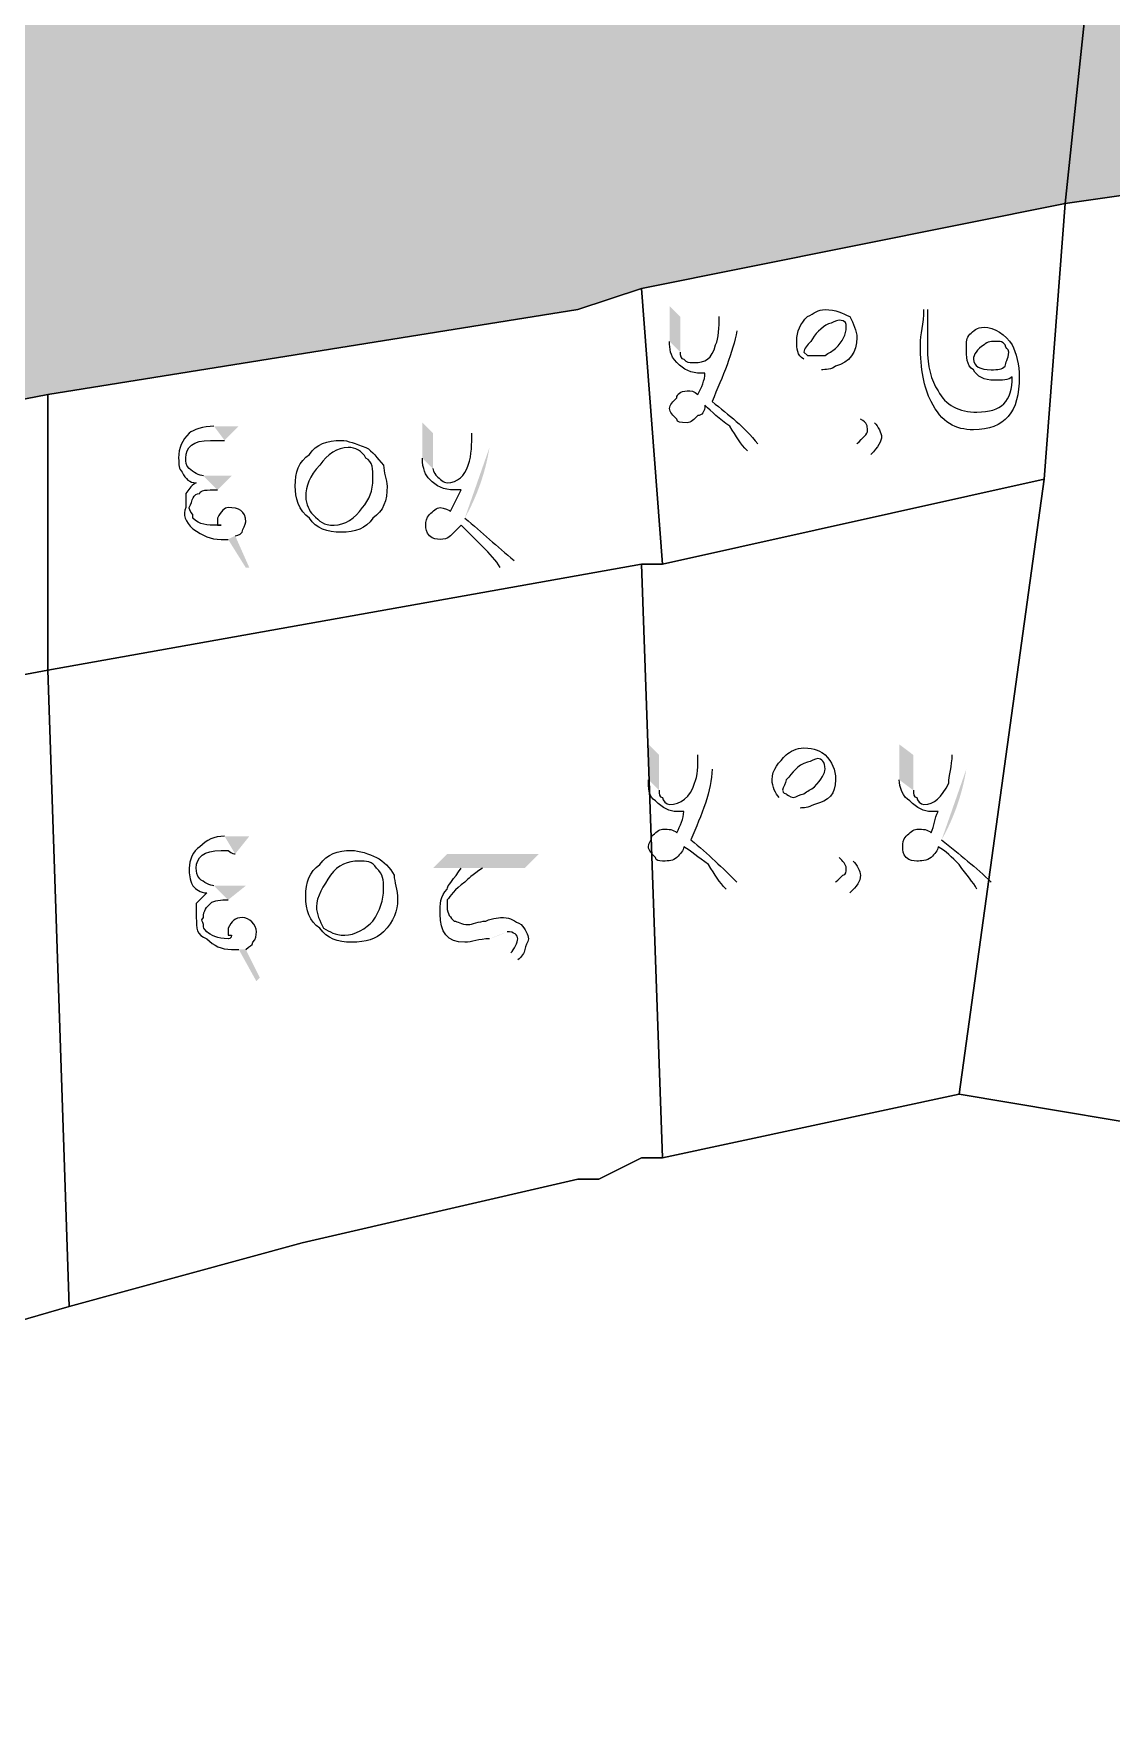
# Model space of a CAD drawing. Header units: metres. Extents: x 345912 to 349030, y 3061206 to 3061792.
# Drawn here: x 345993.01 to 346008.51, y 3061298.98 to 3061323.32 of the extents above; entities that cross this region are included whole.
import ezdxf

# ---------------------------------------------------------------- set-up
doc = ezdxf.new("R2010")
doc.units = ezdxf.units.M
doc.header["$MEASUREMENT"] = 0
doc.layers.add('PDF5_Geometry', color=7, linetype='Continuous')
doc.layers.add('PDF5_Solid Fills', color=7, linetype='Continuous')

msp = doc.modelspace()

# ---------------------------------------------------------------- hatches: boundary and pattern name
at = {"layer": 'PDF5_Solid Fills', "true_color": 0xc3c3c3, "transparency": 33554531}
h = msp.add_hatch(color=9, dxfattribs=at)
h.paths.add_polyline_path([(346031.62094, 3061309.60243), (346025.52494, 3061309.29763), (346024.61054, 3061318.44163), (346023.69614, 3061323.62323), (346029.48734, 3061324.84243), (346029.79214, 3061324.84243), (346030.70654, 3061319.66083), (346031.01134, 3061315.69843)], flags=0)
h.paths.add_polyline_path([(346033.75454, 3061286.43763), (346027.35374, 3061286.13283), (346026.43934, 3061296.19123), (346032.84014, 3061296.19123)], flags=0)
h.paths.add_polyline_path([(346007.84654, 3061320.88003), (346001.75053, 3061319.66083), (346000.83614, 3061319.35603), (345993.21614, 3061318.13683), (345983.76734, 3061316.30803), (345983.46254, 3061316.30803), (345961.21214, 3061312.04083), (345962.12653, 3061318.13683), (345981.02414, 3061321.79443), (345990.47293, 3061323.31843), (345999.31213, 3061325.14723), (346008.45614, 3061326.67123)], flags=0)
h.paths.add_polyline_path([(346037.41214, 3061326.36643), (346034.05934, 3061325.75683), (346034.05934, 3061326.06163), (346033.75454, 3061328.80483), (346037.10734, 3061329.41443)], flags=0)
h.paths.add_polyline_path([(346023.69614, 3061323.62323), (346015.46654, 3061322.09923), (346015.16174, 3061322.09923), (346014.85694, 3061322.09923), (346014.24734, 3061321.79443), (346007.84654, 3061320.88003), (346008.45614, 3061326.67123), (346018.81934, 3061328.80483), (346019.12414, 3061328.80483), (346019.42893, 3061329.10963), (346019.73374, 3061329.10963), (346020.03854, 3061329.10963), (346022.47694, 3061329.71923)], flags=0)
h.paths.add_polyline_path([(346029.48734, 3061324.84243), (346023.69614, 3061323.62323), (346022.47694, 3061329.71923), (346026.74414, 3061330.63363), (346028.57294, 3061330.93843), (346029.18254, 3061325.14723)], flags=0)
h.paths.add_polyline_path([(346033.75454, 3061328.80483), (346034.05934, 3061326.06163), (346034.05934, 3061325.75683), (346029.48734, 3061324.84243), (346029.18254, 3061325.14723), (346028.57294, 3061330.93843), (346030.70654, 3061331.24323), (346033.44974, 3061331.54803), (346033.44974, 3061330.93843)], flags=0)
h.paths.add_polyline_path([(346037.10734, 3061329.41443), (346033.75454, 3061328.80483), (346033.44974, 3061330.93843), (346033.44974, 3061331.54803), (346036.80254, 3061332.15763)], flags=0)
h.paths.add_polyline_path([(346125.80414, 3061271.19763), (346124.88974, 3061272.41683), (346122.14653, 3061274.85523), (346119.70814, 3061275.16003), (346113.61213, 3061277.29363), (346104.46814, 3061280.03683), (346097.76254, 3061281.56083), (346092.58094, 3061281.56083), (346089.53293, 3061281.25603), (346087.39933, 3061280.34163), (346079.16973, 3061276.07443), (346073.07373, 3061271.80723), (346070.94013, 3061271.19763), (345957.24973, 3061271.19763), (345956.94494, 3061272.41683), (345956.94494, 3061274.55043), (345957.85933, 3061287.96163), (345958.16414, 3061289.79043), (345958.16414, 3061296.19123), (345958.46894, 3061304.42083), (345959.38333, 3061311.12643), (345960.29774, 3061314.78403), (345960.29774, 3061320.27043), (345961.21214, 3061323.62323), (345964.26013, 3061333.07203), (345963.65053, 3061336.12003), (345963.34574, 3061337.03443), (345960.29774, 3061345.87363), (345956.94494, 3061356.84643), (345952.67774, 3061370.56243), (345952.67774, 3061373.91523), (345952.67774, 3061381.23043), (345949.93454, 3061391.59363), (345947.80094, 3061402.87124), (345945.05773, 3061411.40564), (345943.53373, 3061414.45363), (345940.48573, 3061418.11124), (345936.82814, 3061421.76883), (345932.86573, 3061427.56003), (345926.16013, 3061436.70403), (345924.63614, 3061440.36163), (345918.54013, 3061442.49523), (345914.57773, 3061443.40963), (345915.49213, 3061444.62883), (345924.33133, 3061441.88564), (345924.94094, 3061442.80003), (345924.33133, 3061448.28643), (345920.97853, 3061460.17363), (345917.32094, 3061466.87923), (345919.14974, 3061468.09844), (345923.11213, 3061460.47844), (345924.33133, 3061455.90643), (345926.46493, 3061446.76243), (345927.07454, 3061438.83763), (345930.12254, 3061435.18003), (345931.64653, 3061432.43683), (345936.82814, 3061424.81683), (345942.31454, 3061418.41603), (345944.75293, 3061415.06323), (345947.80094, 3061408.66243), (345949.93454, 3061401.04243), (345950.54414, 3061396.47043), (345954.20174, 3061382.14483), (345954.81134, 3061373.91523), (345955.11613, 3061371.17203), (345959.68814, 3061354.71283), (345964.86973, 3061340.08243), (345965.78414, 3061336.12003), (345965.17454, 3061329.71923), (345962.43134, 3061321.18483), (345962.12653, 3061318.13683), (345961.21214, 3061312.04083), (345960.90734, 3061307.77363), (345959.99293, 3061299.23923), (345959.68814, 3061287.65683), (345959.68814, 3061286.74243), (345959.38333, 3061285.52323), (345959.07854, 3061279.73203), (345958.77373, 3061275.46483), (345959.07854, 3061273.02643), (345959.38333, 3061271.19763), (346064.84414, 3061271.19763), (346065.75853, 3061271.50243), (346070.33053, 3061272.72163), (346075.20734, 3061274.85523), (346078.56013, 3061277.29363), (346085.87534, 3061281.25603), (346086.48494, 3061281.56083), (346087.39933, 3061281.86563), (346090.44734, 3061282.78003), (346097.45774, 3061282.78003), (346105.99214, 3061280.95123), (346116.05054, 3061278.20803), (346117.87933, 3061277.29363), (346118.79373, 3061276.98883), (346124.88974, 3061274.55043), (346127.32814, 3061272.41683), (346127.63293, 3061272.11203), (346128.24254, 3061271.19763)], flags=0)
h.paths.add_polyline_path([(346032.84014, 3061296.19123), (346026.43934, 3061296.19123), (346025.52494, 3061309.29763), (346031.62094, 3061309.60243), (346031.92574, 3061307.77363), (346032.53534, 3061298.02003)], flags=0)
h = msp.add_hatch(color=9, dxfattribs=at)
h.paths.add_polyline_path([(346031.62094, 3061309.60243), (346025.52494, 3061309.29763), (346024.61054, 3061318.44163), (346023.69614, 3061323.62323), (346029.48734, 3061324.84243), (346029.79214, 3061324.84243), (346030.70654, 3061319.66083), (346031.01134, 3061315.69843)], flags=0)
h.paths.add_polyline_path([(346033.75454, 3061286.43763), (346027.35374, 3061286.13283), (346026.43934, 3061296.19123), (346032.84014, 3061296.19123)], flags=0)
h.paths.add_polyline_path([(346007.84654, 3061320.88003), (346001.75053, 3061319.66083), (346000.83614, 3061319.35603), (345993.21614, 3061318.13683), (345983.76734, 3061316.30803), (345983.46254, 3061316.30803), (345961.21214, 3061312.04083), (345962.12653, 3061318.13683), (345981.02414, 3061321.79443), (345990.47293, 3061323.31843), (345999.31213, 3061325.14723), (346008.45614, 3061326.67123)], flags=0)
h.paths.add_polyline_path([(346037.41214, 3061326.36643), (346034.05934, 3061325.75683), (346034.05934, 3061326.06163), (346033.75454, 3061328.80483), (346037.10734, 3061329.41443)], flags=0)
h.paths.add_polyline_path([(346023.69614, 3061323.62323), (346015.46654, 3061322.09923), (346015.16174, 3061322.09923), (346014.85694, 3061322.09923), (346014.24734, 3061321.79443), (346007.84654, 3061320.88003), (346008.45614, 3061326.67123), (346018.81934, 3061328.80483), (346019.12414, 3061328.80483), (346019.42893, 3061329.10963), (346019.73374, 3061329.10963), (346020.03854, 3061329.10963), (346022.47694, 3061329.71923)], flags=0)
h.paths.add_polyline_path([(346029.48734, 3061324.84243), (346023.69614, 3061323.62323), (346022.47694, 3061329.71923), (346026.74414, 3061330.63363), (346028.57294, 3061330.93843), (346029.18254, 3061325.14723)], flags=0)
h.paths.add_polyline_path([(346033.75454, 3061328.80483), (346034.05934, 3061326.06163), (346034.05934, 3061325.75683), (346029.48734, 3061324.84243), (346029.18254, 3061325.14723), (346028.57294, 3061330.93843), (346030.70654, 3061331.24323), (346033.44974, 3061331.54803), (346033.44974, 3061330.93843)], flags=0)
h.paths.add_polyline_path([(346037.10734, 3061329.41443), (346033.75454, 3061328.80483), (346033.44974, 3061330.93843), (346033.44974, 3061331.54803), (346036.80254, 3061332.15763)], flags=0)
h.paths.add_polyline_path([(346125.80414, 3061271.19763), (346124.88974, 3061272.41683), (346122.14653, 3061274.85523), (346119.70814, 3061275.16003), (346113.61213, 3061277.29363), (346104.46814, 3061280.03683), (346097.76254, 3061281.56083), (346092.58094, 3061281.56083), (346089.53293, 3061281.25603), (346087.39933, 3061280.34163), (346079.16973, 3061276.07443), (346073.07373, 3061271.80723), (346070.94013, 3061271.19763), (345957.24973, 3061271.19763), (345956.94494, 3061272.41683), (345956.94494, 3061274.55043), (345957.85933, 3061287.96163), (345958.16414, 3061289.79043), (345958.16414, 3061296.19123), (345958.46894, 3061304.42083), (345959.38333, 3061311.12643), (345960.29774, 3061314.78403), (345960.29774, 3061320.27043), (345961.21214, 3061323.62323), (345964.26013, 3061333.07203), (345963.65053, 3061336.12003), (345963.34574, 3061337.03443), (345960.29774, 3061345.87363), (345956.94494, 3061356.84643), (345952.67774, 3061370.56243), (345952.67774, 3061373.91523), (345952.67774, 3061381.23043), (345949.93454, 3061391.59363), (345947.80094, 3061402.87124), (345945.05773, 3061411.40564), (345943.53373, 3061414.45363), (345940.48573, 3061418.11124), (345936.82814, 3061421.76883), (345932.86573, 3061427.56003), (345926.16013, 3061436.70403), (345924.63614, 3061440.36163), (345918.54013, 3061442.49523), (345914.57773, 3061443.40963), (345915.49213, 3061444.62883), (345924.33133, 3061441.88564), (345924.94094, 3061442.80003), (345924.33133, 3061448.28643), (345920.97853, 3061460.17363), (345917.32094, 3061466.87923), (345919.14974, 3061468.09844), (345923.11213, 3061460.47844), (345924.33133, 3061455.90643), (345926.46493, 3061446.76243), (345927.07454, 3061438.83763), (345930.12254, 3061435.18003), (345931.64653, 3061432.43683), (345936.82814, 3061424.81683), (345942.31454, 3061418.41603), (345944.75293, 3061415.06323), (345947.80094, 3061408.66243), (345949.93454, 3061401.04243), (345950.54414, 3061396.47043), (345954.20174, 3061382.14483), (345954.81134, 3061373.91523), (345955.11613, 3061371.17203), (345959.68814, 3061354.71283), (345964.86973, 3061340.08243), (345965.78414, 3061336.12003), (345965.17454, 3061329.71923), (345962.43134, 3061321.18483), (345962.12653, 3061318.13683), (345961.21214, 3061312.04083), (345960.90734, 3061307.77363), (345959.99293, 3061299.23923), (345959.68814, 3061287.65683), (345959.68814, 3061286.74243), (345959.38333, 3061285.52323), (345959.07854, 3061279.73203), (345958.77373, 3061275.46483), (345959.07854, 3061273.02643), (345959.38333, 3061271.19763), (346064.84414, 3061271.19763), (346065.75853, 3061271.50243), (346070.33053, 3061272.72163), (346075.20734, 3061274.85523), (346078.56013, 3061277.29363), (346085.87534, 3061281.25603), (346086.48494, 3061281.56083), (346087.39933, 3061281.86563), (346090.44734, 3061282.78003), (346097.45774, 3061282.78003), (346105.99214, 3061280.95123), (346116.05054, 3061278.20803), (346117.87933, 3061277.29363), (346118.79373, 3061276.98883), (346124.88974, 3061274.55043), (346127.32814, 3061272.41683), (346127.63293, 3061272.11203), (346128.24254, 3061271.19763)], flags=0)
h.paths.add_polyline_path([(346032.84014, 3061296.19123), (346026.43934, 3061296.19123), (346025.52494, 3061309.29763), (346031.62094, 3061309.60243), (346031.92574, 3061307.77363), (346032.53534, 3061298.02003)], flags=0)
at = {"layer": 'PDF5_Solid Fills', "transparency": 33554559}
h = msp.add_hatch(color=256, dxfattribs=at)
h.paths.add_polyline_path([(346002.86814, 3061319.25444), (346003.12214, 3061319.05124)], flags=0)
h.paths.add_polyline_path([(346003.42694, 3061317.42564), (346003.27454, 3061317.32404)], flags=0)
h.paths.add_polyline_path([(346002.15694, 3061318.89884), (346002.15694, 3061319.40684), (346002.30934, 3061319.25444), (346002.30934, 3061318.74644)], flags=0)
h.paths.add_polyline_path([(346004.34134, 3061318.49244), (346005.10334, 3061317.73044)], flags=0)
h.paths.add_polyline_path([(346005.05254, 3061317.27324), (346004.84934, 3061317.42564)], flags=0)
h.paths.add_polyline_path([(346004.90014, 3061317.78124), (346004.08734, 3061318.64484)], flags=0)
h.paths.add_polyline_path([(346005.81454, 3061319.35604), (346005.86534, 3061319.35604)], flags=0)
h.paths.add_polyline_path([(346007.08454, 3061318.39084), (346007.08454, 3061318.39084)], flags=0)
h = msp.add_hatch(color=256, dxfattribs=at)
h.paths.add_polyline_path([(345995.75614, 3061317.47645), (345995.95934, 3061317.67965), (345995.60374, 3061317.67965)], flags=0)
h.paths.add_polyline_path([(345995.80694, 3061316.05405), (345996.06094, 3061315.64765), (345996.11174, 3061315.64765), (345995.90854, 3061316.10485)], flags=0)
h.paths.add_polyline_path([(345995.65454, 3061316.76525), (345995.85774, 3061316.96845), (345995.45134, 3061316.96845)], flags=0)
h.paths.add_polyline_path([(345999.31214, 3061317.57805), (345999.56614, 3061317.37485)], flags=0)
h.paths.add_polyline_path([(345999.21054, 3061316.35885, 0.08894398), (345999.56614, 3061317.37485)], flags=0)
h.paths.add_polyline_path([(345999.92174, 3061315.74925), (345999.71854, 3061315.64765)], flags=0)
h.paths.add_polyline_path([(345998.60094, 3061317.22245), (345998.60094, 3061317.73045), (345998.75334, 3061317.57805), (345998.75334, 3061317.07005)], flags=0)
h = msp.add_hatch(color=256, dxfattribs=at)
h.paths.add_polyline_path([(346002.56334, 3061312.95523), (346002.76654, 3061312.75203)], flags=0)
h.paths.add_polyline_path([(346003.12214, 3061311.12643), (346002.96974, 3061311.02483)], flags=0)
h.paths.add_polyline_path([(346001.85214, 3061312.59963), (346001.85214, 3061313.10763), (346002.00454, 3061312.95523), (346002.00454, 3061312.44723)], flags=0)
h.paths.add_polyline_path([(346004.03654, 3061312.19323), (346004.79854, 3061311.43123)], flags=0)
h.paths.add_polyline_path([(346004.74774, 3061310.97403), (346004.54454, 3061311.12643)], flags=0)
h.paths.add_polyline_path([(346004.59534, 3061311.48203), (346003.73174, 3061312.34563)], flags=0)
h.paths.add_polyline_path([(346006.22094, 3061312.95523), (346006.42414, 3061312.75203)], flags=0)
h.paths.add_polyline_path([(346006.06854, 3061311.73603, 0.08894398), (346006.42414, 3061312.75203)], flags=0)
h.paths.add_polyline_path([(346006.77974, 3061311.12643), (346006.57654, 3061311.02483)], flags=0)
h.paths.add_polyline_path([(346005.45894, 3061312.59963), (346005.45894, 3061313.10763), (346005.66214, 3061312.95523), (346005.66214, 3061312.44723)], flags=0)
h = msp.add_hatch(color=256, dxfattribs=at)
h.paths.add_polyline_path([(345995.90854, 3061311.53284), (345996.11174, 3061311.78684), (345995.75614, 3061311.78684)], flags=0)
h.paths.add_polyline_path([(345995.95934, 3061310.16124), (345996.21334, 3061309.70404), (345996.26414, 3061309.75484), (345996.06094, 3061310.16124)], flags=0)
h.paths.add_polyline_path([(345995.80694, 3061310.87244), (345996.06094, 3061311.07564), (345995.60374, 3061311.07564)], flags=0)
h.paths.add_polyline_path([(345999.15974, 3061311.32964), (345998.75334, 3061311.32964), (345998.95654, 3061311.53284), (346000.27734, 3061311.53284), (346000.07414, 3061311.32964), (345999.46454, 3061311.32964)], flags=0)
h.paths.add_polyline_path([(345999.97254, 3061310.00884), (345999.87094, 3061310.11044)], flags=0)
h.paths.add_polyline_path([(345999.56614, 3061310.31364, 0.0320526), (345999.82014, 3061310.41524)], flags=0)

# ---------------------------------------------------------------- linework, layer by layer
at = {"layer": 'PDF5_Geometry', "lineweight": 9}
for points in [[(346023.69614, 3061323.62323), (346015.46654, 3061322.09923), (346015.16174, 3061322.09923), (346014.85694, 3061322.09923), (346014.24734, 3061321.79443), (346007.84654, 3061320.88003), (346008.45614, 3061326.67123), (346018.81934, 3061328.80483), (346019.12414, 3061328.80483), (346019.42893, 3061329.10963), (346019.73374, 3061329.10963), (346020.03854, 3061329.10963), (346022.47694, 3061329.71923)], [(346023.69614, 3061323.62323), (346015.46654, 3061322.09923), (346015.16174, 3061322.09923), (346014.85694, 3061322.09923), (346014.24734, 3061321.79443), (346007.84654, 3061320.88003), (346008.45614, 3061326.67123), (346018.81934, 3061328.80483), (346019.12414, 3061328.80483), (346019.42893, 3061329.10963), (346019.73374, 3061329.10963), (346020.03854, 3061329.10963), (346022.47694, 3061329.71923)], [(346007.84654, 3061320.88003), (346001.75053, 3061319.66083), (346000.83614, 3061319.35603), (345993.21614, 3061318.13683), (345983.76734, 3061316.30803), (345983.46254, 3061316.30803), (345961.21214, 3061312.04083), (345962.12653, 3061318.13683), (345981.02414, 3061321.79443), (345990.47293, 3061323.31843), (345999.31213, 3061325.14723), (346008.45614, 3061326.67123)], [(346007.84654, 3061320.88003), (346001.75053, 3061319.66083), (346000.83614, 3061319.35603), (345993.21614, 3061318.13683), (345983.76734, 3061316.30803), (345983.46254, 3061316.30803), (345961.21214, 3061312.04083), (345962.12653, 3061318.13683), (345981.02414, 3061321.79443), (345990.47293, 3061323.31843), (345999.31213, 3061325.14723), (346008.45614, 3061326.67123)], [(346015.16174, 3061303.50645), (346014.24733, 3061303.50645), (346014.85694, 3061304.72564), (346014.85694, 3061305.03044), (346009.98013, 3061307.46884), (346006.32254, 3061308.07844), (346007.54174, 3061316.91764), (346007.84653, 3061320.88004), (346014.24733, 3061321.79444), (346014.85694, 3061322.09925), (346015.16174, 3061309.60243)], [(346015.16174, 3061303.50645), (346014.24733, 3061303.50645), (346014.85694, 3061304.72564), (346014.85694, 3061305.03044), (346009.98013, 3061307.46884), (346006.32254, 3061308.07844), (346007.54174, 3061316.91764), (346007.84653, 3061320.88004), (346014.24733, 3061321.79444), (346014.85694, 3061322.09925), (346015.16174, 3061309.60243)], [(346007.54174, 3061316.91764), (346002.05534, 3061315.69844), (346001.75054, 3061319.66085), (346007.84653, 3061320.88004)], [(346007.54174, 3061316.91764), (346002.05534, 3061315.69844), (346001.75054, 3061319.66085), (346007.84653, 3061320.88004)], [(346002.05534, 3061315.69844), (346001.75054, 3061315.69844), (345993.21614, 3061314.17444), (345993.21614, 3061317.22243), (345993.21614, 3061318.13683), (346000.83614, 3061319.35604), (346001.75054, 3061319.66085)], [(346002.05534, 3061315.69844), (346001.75054, 3061315.69844), (345993.21614, 3061314.17444), (345993.21614, 3061317.22243), (345993.21614, 3061318.13683), (346000.83614, 3061319.35604), (346001.75054, 3061319.66085)], [(345993.21614, 3061317.22243), (345993.21614, 3061314.17444), (345983.46254, 3061312.34564), (345983.46254, 3061316.30803), (345983.76733, 3061316.30803), (345993.21614, 3061318.13683)], [(345993.21614, 3061317.22243), (345993.21614, 3061314.17444), (345983.46254, 3061312.34564), (345983.46254, 3061316.30803), (345983.76733, 3061316.30803), (345993.21614, 3061318.13683)], [(346006.32254, 3061308.07844), (346002.05534, 3061307.16403), (346001.75054, 3061315.69844), (346002.05534, 3061315.69844), (346007.54174, 3061316.91764)], [(346006.32254, 3061308.07844), (346002.05534, 3061307.16403), (346001.75054, 3061315.69844), (346002.05534, 3061315.69844), (346007.54174, 3061316.91764)], [(346002.05534, 3061307.16403), (346001.75054, 3061307.16403), (346001.14094, 3061306.85925), (346000.83614, 3061306.85925), (345996.87373, 3061305.94485), (345993.52094, 3061305.03044), (345993.21614, 3061314.17444), (346001.75054, 3061315.69844)], [(346002.05534, 3061307.16403), (346001.75054, 3061307.16403), (346001.14094, 3061306.85925), (346000.83614, 3061306.85925), (345996.87373, 3061305.94485), (345993.52094, 3061305.03044), (345993.21614, 3061314.17444), (346001.75054, 3061315.69844)], [(345993.52094, 3061305.03044), (345984.07214, 3061302.28724), (345983.76733, 3061302.28724), (345983.46254, 3061312.34564), (345993.21614, 3061314.17444)], [(345993.52094, 3061305.03044), (345984.07214, 3061302.28724), (345983.76733, 3061302.28724), (345983.46254, 3061312.34564), (345993.21614, 3061314.17444)], [(346014.24733, 3061303.50645), (346013.94254, 3061302.59205), (346014.24733, 3061298.02004), (346013.63774, 3061296.49604), (346003.88414, 3061294.97205), (346003.88414, 3061295.27683), (345959.68814, 3061287.65683), (345959.99294, 3061299.23925), (345970.35614, 3061300.15365), (345976.45214, 3061301.06803), (345981.02414, 3061301.67764), (345983.76733, 3061302.28724), (345984.07214, 3061302.28724), (345993.52094, 3061305.03044), (345996.87373, 3061305.94485), (346000.83614, 3061306.85925), (346001.14094, 3061306.85925), (346001.75054, 3061307.16403), (346002.05534, 3061307.16403), (346006.32254, 3061308.07844), (346009.98013, 3061307.46884), (346014.85694, 3061305.03044), (346014.85694, 3061304.72564)], [(346014.24733, 3061303.50645), (346013.94254, 3061302.59205), (346014.24733, 3061298.02004), (346013.63774, 3061296.49604), (346003.88414, 3061294.97205), (346003.88414, 3061295.27683), (345959.68814, 3061287.65683), (345959.99294, 3061299.23925), (345970.35614, 3061300.15365), (345976.45214, 3061301.06803), (345981.02414, 3061301.67764), (345983.76733, 3061302.28724), (345984.07214, 3061302.28724), (345993.52094, 3061305.03044), (345996.87373, 3061305.94485), (346000.83614, 3061306.85925), (346001.14094, 3061306.85925), (346001.75054, 3061307.16403), (346002.05534, 3061307.16403), (346006.32254, 3061308.07844), (346009.98013, 3061307.46884), (346014.85694, 3061305.03044), (346014.85694, 3061304.72564)]]:
    msp.add_lwpolyline(points, close=True, dxfattribs=at)
at = {"layer": 'PDF5_Geometry', "lineweight": 25}
for points in [[(346002.81734, 3061318.84804), (346002.86814, 3061318.94964), (346002.86814, 3061319.10204), (346002.86814, 3061319.25444)], [(346003.98574, 3061318.89884), (346003.98574, 3061319.05124), (346004.03654, 3061319.15284), (346004.13814, 3061319.25444)], [(346004.13814, 3061319.25444), (346004.23974, 3061319.30524), (346004.29054, 3061319.35604), (346004.39214, 3061319.35604)], [(346004.44294, 3061319.15284), (346004.34134, 3061319.10204), (346004.23974, 3061319.00044), (346004.18894, 3061318.89884)], [(346004.39214, 3061319.35604), (346004.54454, 3061319.35604), (346004.64614, 3061319.30524), (346004.74774, 3061319.25444)], [(346004.59534, 3061319.20364), (346004.54454, 3061319.20364), (346004.49374, 3061319.15284), (346004.44294, 3061319.15284)], [(346004.69694, 3061319.10204), (346004.69694, 3061319.15284), (346004.69694, 3061319.20364), (346004.59534, 3061319.20364)], [(346004.74774, 3061319.25444), (346004.79854, 3061319.15284), (346004.84934, 3061319.05124), (346004.84934, 3061318.94964)], [(346005.76374, 3061318.84804), (346005.76374, 3061319.00044), (346005.81454, 3061319.15284), (346005.81454, 3061319.35604)], [(346005.86534, 3061319.35604), (346005.86534, 3061319.30524), (346005.86534, 3061319.20364), (346005.86534, 3061319.10204)], [(346002.25854, 3061318.59404), (346002.15694, 3061318.69564), (346002.15694, 3061318.79724), (346002.15694, 3061318.89884)], [(346003.12214, 3061319.05124), (346003.07134, 3061318.74644), (346002.91894, 3061318.39084), (346002.76654, 3061318.03524)], [(346004.08734, 3061318.64484), (346003.98574, 3061318.69564), (346003.98574, 3061318.79724), (346003.98574, 3061318.89884)], [(346004.18894, 3061318.89884), (346004.13814, 3061318.84804), (346004.08734, 3061318.79724), (346004.08734, 3061318.74644)], [(346004.54454, 3061318.79724), (346004.64614, 3061318.89884), (346004.69694, 3061319.00044), (346004.69694, 3061319.10204)], [(346004.84934, 3061318.94964), (346004.84934, 3061318.74644), (346004.74774, 3061318.59404), (346004.54454, 3061318.54324)], [(346005.86534, 3061319.10204), (346005.86534, 3061318.94964), (346005.86534, 3061318.89884), (346005.86534, 3061318.79724)], [(346006.42414, 3061318.79724), (346006.42414, 3061318.89884), (346006.42414, 3061318.94964), (346006.47494, 3061319.00044)], [(346006.47494, 3061319.00044), (346006.52574, 3061319.05124), (346006.57654, 3061319.10204), (346006.67814, 3061319.10204)], [(346006.67814, 3061319.10204), (346006.83054, 3061319.10204), (346006.98294, 3061319.00044), (346007.08454, 3061318.84804)], [(346006.88134, 3061318.89884), (346006.77974, 3061318.89884), (346006.72894, 3061318.89884), (346006.67814, 3061318.84804)], [(346006.98294, 3061318.84804), (346006.93214, 3061318.89884), (346006.93214, 3061318.89884), (346006.88134, 3061318.89884)], [(346002.30934, 3061318.74644), (346002.30934, 3061318.69564), (346002.30934, 3061318.64484), (346002.36014, 3061318.64484)], [(346002.51254, 3061318.59404), (346002.66494, 3061318.59404), (346002.76654, 3061318.64484), (346002.81734, 3061318.84804)], [(346004.08734, 3061318.74644), (346004.08734, 3061318.74644), (346004.13814, 3061318.69564), (346004.13814, 3061318.69564)], [(346004.13814, 3061318.69564), (346004.13814, 3061318.69564), (346004.18894, 3061318.69564), (346004.23974, 3061318.69564)], [(346004.23974, 3061318.69564), (346004.29054, 3061318.69564), (346004.34134, 3061318.69564), (346004.39214, 3061318.69564)], [(346004.39214, 3061318.69564), (346004.44294, 3061318.74644), (346004.49374, 3061318.74644), (346004.54454, 3061318.79724)], [(346005.91614, 3061318.03524), (346005.81454, 3061318.23844), (346005.76374, 3061318.49244), (346005.76374, 3061318.84804)], [(346005.86534, 3061318.79724), (346005.86534, 3061318.54324), (346005.91614, 3061318.34004), (346006.01774, 3061318.18764)], [(346006.52574, 3061318.49244), (346006.42414, 3061318.54324), (346006.42414, 3061318.69564), (346006.42414, 3061318.79724)], [(346006.67814, 3061318.84804), (346006.57654, 3061318.79724), (346006.52574, 3061318.69564), (346006.52574, 3061318.64484)], [(346007.03374, 3061318.74644), (346007.03374, 3061318.79724), (346006.98294, 3061318.79724), (346006.98294, 3061318.84804)], [(346006.98294, 3061318.54324), (346006.98294, 3061318.59404), (346007.03374, 3061318.64484), (346007.03374, 3061318.74644)], [(346007.08454, 3061318.84804), (346007.13534, 3061318.74644), (346007.18614, 3061318.54324), (346007.18614, 3061318.39084)], [(346002.61414, 3061318.44164), (346002.46174, 3061318.44164), (346002.36014, 3061318.49244), (346002.25854, 3061318.59404)], [(346002.36014, 3061318.64484), (346002.41094, 3061318.59404), (346002.41094, 3061318.59404), (346002.51254, 3061318.59404)], [(346002.56334, 3061318.13684), (346002.61414, 3061318.23844), (346002.66494, 3061318.34004), (346002.66494, 3061318.44164)], [(346002.66494, 3061318.44164), (346002.66494, 3061318.44164), (346002.61414, 3061318.44164), (346002.61414, 3061318.44164)], [(346004.54454, 3061318.54324), (346004.49374, 3061318.49244), (346004.39214, 3061318.49244), (346004.34134, 3061318.49244)], [(346006.52574, 3061318.64484), (346006.52574, 3061318.54324), (346006.62734, 3061318.49244), (346006.77974, 3061318.49244)], [(346006.83054, 3061318.34004), (346006.67814, 3061318.34004), (346006.57654, 3061318.39084), (346006.52574, 3061318.49244)], [(346006.77974, 3061318.49244), (346006.88134, 3061318.49244), (346006.93214, 3061318.49244), (346006.98294, 3061318.54324)], [(346002.25854, 3061318.08604), (346002.25854, 3061318.13684), (346002.30934, 3061318.18764), (346002.41094, 3061318.18764)], [(346002.41094, 3061318.18764), (346002.46174, 3061318.18764), (346002.51254, 3061318.18764), (346002.56334, 3061318.13684)], [(346006.01774, 3061318.18764), (346006.11934, 3061317.98444), (346006.32254, 3061317.88284), (346006.57654, 3061317.88284)], [(346007.18614, 3061318.39084), (346007.18614, 3061317.88284), (346006.98294, 3061317.62884), (346006.52574, 3061317.62884)], [(346006.57654, 3061317.88284), (346006.93214, 3061317.88284), (346007.08454, 3061318.03524), (346007.08454, 3061318.39084)], [(346007.08454, 3061318.39084), (346007.03374, 3061318.34004), (346006.93214, 3061318.34004), (346006.83054, 3061318.34004)], [(346002.15694, 3061317.93364), (346002.15694, 3061317.98444), (346002.20774, 3061318.03524), (346002.25854, 3061318.08604)], [(346002.25854, 3061317.78124), (346002.20774, 3061317.83204), (346002.15694, 3061317.88284), (346002.15694, 3061317.93364)], [(346002.66494, 3061317.98444), (346002.66494, 3061317.88284), (346002.61414, 3061317.83204), (346002.56334, 3061317.83204)], [(346003.02054, 3061317.67964), (346002.86814, 3061317.78124), (346002.76654, 3061317.88284), (346002.66494, 3061317.98444)], [(346002.76654, 3061318.03524), (346003.02054, 3061317.83204), (346003.22374, 3061317.67964), (346003.42694, 3061317.42564)], [(346006.52574, 3061317.62884), (346006.27174, 3061317.62884), (346006.06854, 3061317.73044), (346005.91614, 3061318.03524)], [(345995.60374, 3061317.67965), (345995.45134, 3061317.67965), (345995.29894, 3061317.62885), (345995.24814, 3061317.57805)], [(346002.41094, 3061317.73044), (346002.30934, 3061317.73044), (346002.25854, 3061317.73044), (346002.25854, 3061317.78124)], [(346002.56334, 3061317.83204), (346002.51254, 3061317.78124), (346002.46174, 3061317.73044), (346002.41094, 3061317.73044)], [(346003.27454, 3061317.32404), (346003.17294, 3061317.42564), (346003.12214, 3061317.52724), (346003.02054, 3061317.67964)], [(346005.00174, 3061317.62884), (346005.00174, 3061317.67964), (346005.00174, 3061317.73044), (346004.90014, 3061317.78124)], [(346005.10334, 3061317.73044), (346005.15414, 3061317.67964), (346005.20494, 3061317.57804), (346005.20494, 3061317.52724)], [(345995.24814, 3061317.57805), (345995.14654, 3061317.47645), (345995.09574, 3061317.37485), (345995.09574, 3061317.22245)], [(345995.19734, 3061317.22245), (345995.19734, 3061317.37485), (345995.29894, 3061317.47645), (345995.55294, 3061317.47645)], [(345995.55294, 3061317.47645), (345995.55294, 3061317.47645), (345995.60374, 3061317.47645), (345995.65454, 3061317.47645)], [(345995.65454, 3061317.47645), (345995.70534, 3061317.47645), (345995.75614, 3061317.47645), (345995.75614, 3061317.47645)], [(345996.97534, 3061317.27325), (345997.07694, 3061317.42565), (345997.22934, 3061317.47645), (345997.43254, 3061317.47645)], [(345997.43254, 3061317.47645), (345997.53414, 3061317.47645), (345997.63574, 3061317.42565), (345997.78814, 3061317.37485)], [(345999.26134, 3061317.12085), (345999.31214, 3061317.27325), (345999.31214, 3061317.42565), (345999.31214, 3061317.57805)], [(346004.84934, 3061317.42564), (346004.84934, 3061317.42564), (346004.90014, 3061317.47644), (346004.95094, 3061317.52724)], [(346004.95094, 3061317.52724), (346005.00174, 3061317.57804), (346005.00174, 3061317.57804), (346005.00174, 3061317.62884)], [(346005.20494, 3061317.52724), (346005.20494, 3061317.47644), (346005.15414, 3061317.37484), (346005.05254, 3061317.27324)], [(345995.09574, 3061317.22245), (345995.09574, 3061317.12085), (345995.09574, 3061317.07005), (345995.14654, 3061317.01925)], [(345995.24814, 3061317.07005), (345995.19734, 3061317.12085), (345995.19734, 3061317.17165), (345995.19734, 3061317.22245)], [(345996.77214, 3061316.81605), (345996.77214, 3061317.01925), (345996.82294, 3061317.17165), (345996.97534, 3061317.27325)], [(345997.53414, 3061317.37485), (345997.38174, 3061317.37485), (345997.22934, 3061317.27325), (345997.12774, 3061317.12085)], [(345997.78814, 3061317.22245), (345997.73734, 3061317.32405), (345997.63574, 3061317.37485), (345997.53414, 3061317.37485)], [(345997.78814, 3061317.37485), (345997.88974, 3061317.32405), (345997.94054, 3061317.22245), (345998.04214, 3061317.12085)], [(345997.88974, 3061316.91765), (345997.88974, 3061317.07005), (345997.88974, 3061317.17165), (345997.78814, 3061317.22245)], [(345998.70254, 3061316.91765), (345998.65174, 3061316.96845), (345998.60094, 3061317.07005), (345998.60094, 3061317.22245)], [(345995.14654, 3061317.01925), (345995.19734, 3061316.91765), (345995.24814, 3061316.86685), (345995.34974, 3061316.86685)], [(345995.45134, 3061316.96845), (345995.40054, 3061316.96845), (345995.29894, 3061317.01925), (345995.24814, 3061317.07005)], [(345997.12774, 3061317.12085), (345996.97534, 3061316.96845), (345996.92454, 3061316.81605), (345996.92454, 3061316.66365)], [(345998.04214, 3061317.12085), (345998.04214, 3061317.01925), (345998.09294, 3061316.91765), (345998.09294, 3061316.81605)], [(345998.75334, 3061317.07005), (345998.75334, 3061317.01925), (345998.80414, 3061316.96845), (345998.80414, 3061316.96845)], [(345998.80414, 3061316.96845), (345998.85494, 3061316.91765), (345998.90574, 3061316.86685), (345998.95654, 3061316.86685)], [(345998.95654, 3061316.86685), (345999.10894, 3061316.86685), (345999.21054, 3061316.96845), (345999.26134, 3061317.12085)], [(345995.34974, 3061316.86685), (345995.24814, 3061316.81605), (345995.24814, 3061316.76525), (345995.19734, 3061316.71445)], [(345995.19734, 3061316.71445), (345995.19734, 3061316.66365), (345995.19734, 3061316.61285), (345995.19734, 3061316.51125)], [(345995.24814, 3061316.51125), (345995.29894, 3061316.61285), (345995.29894, 3061316.71445), (345995.40054, 3061316.71445)], [(345995.40054, 3061316.71445), (345995.40054, 3061316.76525), (345995.50214, 3061316.76525), (345995.65454, 3061316.76525)], [(345996.97534, 3061316.35885), (345996.82294, 3061316.46045), (345996.77214, 3061316.66365), (345996.77214, 3061316.81605)], [(345997.73734, 3061316.51125), (345997.83894, 3061316.61285), (345997.88974, 3061316.76525), (345997.88974, 3061316.91765)], [(345998.09294, 3061316.81605), (345998.09294, 3061316.61285), (345998.04214, 3061316.46045), (345997.88974, 3061316.35885)], [(345999.05814, 3061316.76525), (345998.90574, 3061316.76525), (345998.80414, 3061316.81605), (345998.70254, 3061316.91765)], [(345999.00734, 3061316.46045), (345999.05814, 3061316.56205), (345999.10894, 3061316.66365), (345999.15974, 3061316.76525)], [(345999.15974, 3061316.76525), (345999.10894, 3061316.76525), (345999.05814, 3061316.76525), (345999.05814, 3061316.76525)], [(345995.19734, 3061316.51125), (345995.14654, 3061316.40965), (345995.19734, 3061316.30805), (345995.29894, 3061316.20645)], [(345995.29894, 3061316.40965), (345995.24814, 3061316.46045), (345995.24814, 3061316.51125), (345995.24814, 3061316.51125)], [(345995.80694, 3061316.51125), (345995.75614, 3061316.51125), (345995.70534, 3061316.46045), (345995.65454, 3061316.35885)], [(345996.06094, 3061316.30805), (345996.06094, 3061316.46045), (345995.95934, 3061316.51125), (345995.80694, 3061316.51125)], [(345996.92454, 3061316.66365), (345996.92454, 3061316.56205), (345996.97534, 3061316.46045), (345997.02614, 3061316.40965)], [(345997.33094, 3061316.25725), (345997.48334, 3061316.25725), (345997.63574, 3061316.35885), (345997.73734, 3061316.51125)], [(345998.70254, 3061316.40965), (345998.75334, 3061316.46045), (345998.80414, 3061316.51125), (345998.85494, 3061316.51125)], [(345998.85494, 3061316.51125), (345998.90574, 3061316.51125), (345999.00734, 3061316.46045), (345999.00734, 3061316.46045)], [(345995.29894, 3061316.35885), (345995.29894, 3061316.35885), (345995.29894, 3061316.35885), (345995.29894, 3061316.40965)], [(345995.65454, 3061316.25725), (345995.50214, 3061316.25725), (345995.40054, 3061316.25725), (345995.29894, 3061316.35885)], [(345995.65454, 3061316.35885), (345995.65454, 3061316.35885), (345995.65454, 3061316.35885), (345995.65454, 3061316.30805)], [(345995.65454, 3061316.30805), (345995.65454, 3061316.30805), (345995.65454, 3061316.30805), (345995.65454, 3061316.25725)], [(345995.65454, 3061316.25725), (345995.70534, 3061316.25725), (345995.70534, 3061316.25725), (345995.70534, 3061316.25725)], [(345995.70534, 3061316.25725), (345995.65454, 3061316.25725), (345995.65454, 3061316.25725), (345995.65454, 3061316.25725)], [(345996.01014, 3061316.15565), (345996.01014, 3061316.20645), (345996.06094, 3061316.25725), (345996.06094, 3061316.30805)], [(345997.43254, 3061316.15565), (345997.22934, 3061316.15565), (345997.07694, 3061316.20645), (345996.97534, 3061316.35885)], [(345997.02614, 3061316.40965), (345997.12774, 3061316.30805), (345997.17854, 3061316.25725), (345997.33094, 3061316.25725)], [(345997.88974, 3061316.35885), (345997.78814, 3061316.20645), (345997.63574, 3061316.15565), (345997.43254, 3061316.15565)], [(345998.65174, 3061316.25725), (345998.65174, 3061316.30805), (345998.65174, 3061316.35885), (345998.70254, 3061316.40965)], [(345998.70254, 3061316.10485), (345998.65174, 3061316.15565), (345998.65174, 3061316.20645), (345998.65174, 3061316.25725)], [(345999.15974, 3061316.25725), (345999.10894, 3061316.20645), (345999.05814, 3061316.15565), (345999.00734, 3061316.10485)], [(345999.46454, 3061315.95245), (345999.31214, 3061316.10485), (345999.21054, 3061316.20645), (345999.15974, 3061316.25725)], [(345999.21054, 3061316.35885), (345999.46454, 3061316.15565), (345999.66774, 3061315.95245), (345999.92174, 3061315.74925)], [(345995.29894, 3061316.20645), (345995.45134, 3061316.10485), (345995.55294, 3061316.05405), (345995.70534, 3061316.05405)], [(345995.70534, 3061316.05405), (345995.75614, 3061316.05405), (345995.75614, 3061316.05405), (345995.80694, 3061316.05405)], [(345995.90854, 3061316.10485), (345995.95934, 3061316.10485), (345996.01014, 3061316.15565), (345996.01014, 3061316.15565)], [(345998.85494, 3061316.05405), (345998.80414, 3061316.05405), (345998.75334, 3061316.05405), (345998.70254, 3061316.10485)], [(345999.00734, 3061316.10485), (345998.95654, 3061316.05405), (345998.90574, 3061316.05405), (345998.85494, 3061316.05405)], [(345999.71854, 3061315.64765), (345999.66774, 3061315.74925), (345999.56614, 3061315.85085), (345999.46454, 3061315.95245)], [(346003.83334, 3061312.95523), (346003.88414, 3061313.00603), (346003.98574, 3061313.05683), (346004.08734, 3061313.05683)], [(346004.08734, 3061313.05683), (346004.23974, 3061313.05683), (346004.34134, 3061313.00603), (346004.39214, 3061312.95523)], [(346002.51254, 3061312.54883), (346002.56334, 3061312.65043), (346002.56334, 3061312.80283), (346002.56334, 3061312.95523)], [(346003.63014, 3061312.59963), (346003.63014, 3061312.75203), (346003.73174, 3061312.85363), (346003.83334, 3061312.95523)], [(346004.13814, 3061312.85363), (346003.98574, 3061312.80283), (346003.93494, 3061312.70123), (346003.83334, 3061312.59963)], [(346004.29054, 3061312.90443), (346004.23974, 3061312.90443), (346004.18894, 3061312.85363), (346004.13814, 3061312.85363)], [(346004.39214, 3061312.75203), (346004.39214, 3061312.85363), (346004.34134, 3061312.90443), (346004.29054, 3061312.90443)], [(346004.39214, 3061312.95523), (346004.49374, 3061312.85363), (346004.54454, 3061312.75203), (346004.54454, 3061312.59963)], [(346006.17014, 3061312.54883), (346006.17014, 3061312.65043), (346006.22094, 3061312.80283), (346006.22094, 3061312.95523)], [(346001.95374, 3061312.29483), (346001.85214, 3061312.34563), (346001.85214, 3061312.49803), (346001.85214, 3061312.59963)], [(346002.76654, 3061312.75203), (346002.76654, 3061312.44723), (346002.61414, 3061312.09163), (346002.46174, 3061311.73603)], [(346003.73174, 3061312.34563), (346003.68094, 3061312.39643), (346003.63014, 3061312.49803), (346003.63014, 3061312.59963)], [(346003.83334, 3061312.59963), (346003.83334, 3061312.54883), (346003.78254, 3061312.49803), (346003.78254, 3061312.44723)], [(346004.23974, 3061312.49803), (346004.34134, 3061312.59963), (346004.39214, 3061312.70123), (346004.39214, 3061312.75203)], [(346004.54454, 3061312.59963), (346004.54454, 3061312.39643), (346004.44294, 3061312.29483), (346004.23974, 3061312.24403)], [(346005.61134, 3061312.29483), (346005.50974, 3061312.34563), (346005.45894, 3061312.49803), (346005.45894, 3061312.59963)], [(346002.00454, 3061312.44723), (346002.00454, 3061312.39643), (346002.00454, 3061312.34563), (346002.05534, 3061312.34563)], [(346002.05534, 3061312.34563), (346002.05534, 3061312.29483), (346002.10614, 3061312.24403), (346002.15694, 3061312.24403)], [(346002.15694, 3061312.24403), (346002.30934, 3061312.24403), (346002.46174, 3061312.34563), (346002.51254, 3061312.54883)], [(346003.78254, 3061312.44723), (346003.78254, 3061312.44723), (346003.78254, 3061312.39643), (346003.83334, 3061312.39643)], [(346003.83334, 3061312.39643), (346003.83334, 3061312.39643), (346003.88414, 3061312.34563), (346003.93494, 3061312.34563)], [(346003.93494, 3061312.34563), (346003.98574, 3061312.34563), (346004.03654, 3061312.39643), (346004.08734, 3061312.39643)], [(346004.08734, 3061312.39643), (346004.13814, 3061312.44723), (346004.18894, 3061312.44723), (346004.23974, 3061312.49803)], [(346005.66214, 3061312.44723), (346005.66214, 3061312.39643), (346005.66214, 3061312.34563), (346005.71294, 3061312.34563)], [(346005.71294, 3061312.34563), (346005.71294, 3061312.29483), (346005.76374, 3061312.24403), (346005.81454, 3061312.24403)], [(346005.81454, 3061312.24403), (346005.96694, 3061312.24403), (346006.06854, 3061312.34563), (346006.17014, 3061312.54883)], [(346002.25854, 3061312.14243), (346002.15694, 3061312.14243), (346002.05534, 3061312.19323), (346001.95374, 3061312.29483)], [(346002.25854, 3061311.83763), (346002.30934, 3061311.93923), (346002.36014, 3061312.04083), (346002.36014, 3061312.14243)], [(346002.36014, 3061312.14243), (346002.36014, 3061312.14243), (346002.30934, 3061312.14243), (346002.25854, 3061312.14243)], [(346004.23974, 3061312.24403), (346004.13814, 3061312.19323), (346004.08734, 3061312.19323), (346004.03654, 3061312.19323)], [(346005.91614, 3061312.14243), (346005.81454, 3061312.14243), (346005.71294, 3061312.19323), (346005.61134, 3061312.29483)], [(346005.91614, 3061311.83763), (346005.96694, 3061311.93923), (346005.96694, 3061312.04083), (346006.01774, 3061312.14243)], [(346006.01774, 3061312.14243), (346005.96694, 3061312.14243), (346005.96694, 3061312.14243), (346005.91614, 3061312.14243)], [(346001.90294, 3061311.78683), (346001.95374, 3061311.83763), (346002.00454, 3061311.88843), (346002.05534, 3061311.88843)], [(346002.05534, 3061311.88843), (346002.15694, 3061311.88843), (346002.20774, 3061311.88843), (346002.25854, 3061311.83763)], [(346005.56054, 3061311.78683), (346005.61134, 3061311.83763), (346005.66214, 3061311.88843), (346005.71294, 3061311.88843)], [(346005.71294, 3061311.88843), (346005.81454, 3061311.88843), (346005.86534, 3061311.88843), (346005.91614, 3061311.83763)], [(345995.40054, 3061311.63444), (345995.29894, 3061311.58364), (345995.24814, 3061311.43124), (345995.24814, 3061311.32964)], [(345995.75614, 3061311.78684), (345995.60374, 3061311.78684), (345995.50214, 3061311.73604), (345995.40054, 3061311.63444)], [(346001.85214, 3061311.63443), (346001.85214, 3061311.68523), (346001.90294, 3061311.73603), (346001.90294, 3061311.78683)], [(346001.95374, 3061311.48203), (346001.90294, 3061311.53283), (346001.85214, 3061311.58363), (346001.85214, 3061311.63443)], [(346002.36014, 3061311.63443), (346002.36014, 3061311.58363), (346002.30934, 3061311.53283), (346002.25854, 3061311.48203)], [(346002.71574, 3061311.38043), (346002.56334, 3061311.48203), (346002.46174, 3061311.58363), (346002.36014, 3061311.63443)], [(346002.46174, 3061311.73603), (346002.71574, 3061311.53283), (346002.91894, 3061311.32963), (346003.12214, 3061311.12643)], [(346005.50974, 3061311.63443), (346005.50974, 3061311.68523), (346005.50974, 3061311.73603), (346005.56054, 3061311.78683)], [(346005.56054, 3061311.48203), (346005.50974, 3061311.53283), (346005.50974, 3061311.58363), (346005.50974, 3061311.63443)], [(346006.01774, 3061311.63443), (346006.01774, 3061311.58363), (346005.96694, 3061311.53283), (346005.91614, 3061311.48203)], [(346006.32254, 3061311.38043), (346006.22094, 3061311.48203), (346006.11934, 3061311.58363), (346006.01774, 3061311.63443)], [(346006.06854, 3061311.73603), (346006.32254, 3061311.53283), (346006.57654, 3061311.32963), (346006.77974, 3061311.12643)], [(345995.34974, 3061311.32964), (345995.34974, 3061311.48204), (345995.45134, 3061311.58364), (345995.70534, 3061311.58364)], [(345995.70534, 3061311.58364), (345995.70534, 3061311.58364), (345995.75614, 3061311.58364), (345995.80694, 3061311.58364)], [(345995.80694, 3061311.58364), (345995.85774, 3061311.53284), (345995.90854, 3061311.53284), (345995.90854, 3061311.53284)], [(345996.92454, 3061310.92324), (345996.92454, 3061311.12644), (345996.97534, 3061311.27884), (345997.12774, 3061311.38044)], [(345997.12774, 3061311.38044), (345997.22934, 3061311.53284), (345997.38174, 3061311.58364), (345997.58494, 3061311.58364)], [(345997.68654, 3061311.43124), (345997.53414, 3061311.43124), (345997.38174, 3061311.38044), (345997.28014, 3061311.22804)], [(345997.58494, 3061311.58364), (345997.68654, 3061311.58364), (345997.83894, 3061311.53284), (345997.94054, 3061311.48204)], [(345997.94054, 3061311.32964), (345997.88974, 3061311.43124), (345997.78814, 3061311.43124), (345997.68654, 3061311.43124)], [(345997.94054, 3061311.48204), (345998.04214, 3061311.43124), (345998.14374, 3061311.32964), (345998.19454, 3061311.22804)], [(346002.05534, 3061311.43123), (346002.00454, 3061311.43123), (346001.95374, 3061311.43123), (346001.95374, 3061311.48203)], [(346002.25854, 3061311.48203), (346002.20774, 3061311.43123), (346002.15694, 3061311.43123), (346002.05534, 3061311.43123)], [(346002.96974, 3061311.02483), (346002.86814, 3061311.12643), (346002.81734, 3061311.22803), (346002.71574, 3061311.38043)], [(346004.69694, 3061311.32963), (346004.69694, 3061311.38043), (346004.64614, 3061311.43123), (346004.59534, 3061311.48203)], [(346004.79854, 3061311.43123), (346004.84934, 3061311.38043), (346004.90014, 3061311.27883), (346004.90014, 3061311.22803)], [(346005.71294, 3061311.43123), (346005.66214, 3061311.43123), (346005.61134, 3061311.43123), (346005.56054, 3061311.48203)], [(346005.91614, 3061311.48203), (346005.86534, 3061311.43123), (346005.76374, 3061311.43123), (346005.71294, 3061311.43123)], [(346006.57654, 3061311.02483), (346006.52574, 3061311.12643), (346006.42414, 3061311.22803), (346006.32254, 3061311.38043)], [(345995.24814, 3061311.32964), (345995.24814, 3061311.22804), (345995.24814, 3061311.17724), (345995.29894, 3061311.07564)], [(345995.40054, 3061311.17724), (345995.34974, 3061311.22804), (345995.34974, 3061311.27884), (345995.34974, 3061311.32964)], [(345995.60374, 3061311.07564), (345995.55294, 3061311.07564), (345995.45134, 3061311.12644), (345995.40054, 3061311.17724)], [(345997.28014, 3061311.22804), (345997.17854, 3061311.07564), (345997.07694, 3061310.92324), (345997.07694, 3061310.77084)], [(345998.04214, 3061311.02484), (345998.04214, 3061311.17724), (345998.04214, 3061311.22804), (345997.94054, 3061311.32964)], [(345998.19454, 3061311.22804), (345998.19454, 3061311.12644), (345998.24534, 3061311.02484), (345998.24534, 3061310.87244)], [(345998.95654, 3061311.02484), (345998.95654, 3061311.07564), (345999.05814, 3061311.17724), (345999.15974, 3061311.32964)], [(345999.21054, 3061311.12644), (345999.05814, 3061311.02484), (345999.00734, 3061310.92324), (345998.95654, 3061310.87244)], [(345999.46454, 3061311.32964), (345999.31214, 3061311.22804), (345999.26134, 3061311.17724), (345999.21054, 3061311.12644)], [(346004.54454, 3061311.12643), (346004.54454, 3061311.12643), (346004.59534, 3061311.17723), (346004.64614, 3061311.22803)], [(346004.64614, 3061311.22803), (346004.69694, 3061311.22803), (346004.69694, 3061311.27883), (346004.69694, 3061311.32963)], [(346004.90014, 3061311.22803), (346004.90014, 3061311.12643), (346004.84934, 3061311.07563), (346004.74774, 3061310.97403)], [(345995.29894, 3061311.07564), (345995.34974, 3061311.02484), (345995.40054, 3061310.97404), (345995.50214, 3061310.97404)], [(345995.50214, 3061310.97404), (345995.45134, 3061310.92324), (345995.40054, 3061310.87244), (345995.34974, 3061310.82164)], [(345995.55294, 3061310.82164), (345995.60374, 3061310.87244), (345995.70534, 3061310.87244), (345995.80694, 3061310.87244)], [(345997.12774, 3061310.46604), (345996.97534, 3061310.56764), (345996.92454, 3061310.72004), (345996.92454, 3061310.92324)], [(345997.88974, 3061310.56764), (345997.99134, 3061310.72004), (345998.04214, 3061310.87244), (345998.04214, 3061311.02484)], [(345998.24534, 3061310.87244), (345998.24534, 3061310.72004), (345998.19454, 3061310.56764), (345998.04214, 3061310.41524)], [(345998.85494, 3061310.66924), (345998.85494, 3061310.82164), (345998.85494, 3061310.92324), (345998.95654, 3061311.02484)], [(345998.95654, 3061310.87244), (345998.95654, 3061310.82164), (345998.95654, 3061310.82164), (345998.95654, 3061310.77084)], [(345995.34974, 3061310.82164), (345995.34974, 3061310.77084), (345995.34974, 3061310.72004), (345995.34974, 3061310.61844)], [(345995.34974, 3061310.61844), (345995.34974, 3061310.46604), (345995.34974, 3061310.36444), (345995.50214, 3061310.31364)], [(345995.45134, 3061310.51684), (345995.45134, 3061310.56764), (345995.40054, 3061310.56764), (345995.45134, 3061310.61844)], [(345995.45134, 3061310.61844), (345995.45134, 3061310.72004), (345995.50214, 3061310.77084), (345995.55294, 3061310.82164)], [(345996.01014, 3061310.61844), (345995.90854, 3061310.61844), (345995.85774, 3061310.56764), (345995.80694, 3061310.46604)], [(345996.21334, 3061310.41524), (345996.21334, 3061310.51684), (345996.11174, 3061310.61844), (345996.01014, 3061310.61844)], [(345997.07694, 3061310.77084), (345997.07694, 3061310.66924), (345997.12774, 3061310.56764), (345997.17854, 3061310.46604)], [(345999.21054, 3061310.26284), (345998.95654, 3061310.26284), (345998.85494, 3061310.41524), (345998.85494, 3061310.66924)], [(345998.95654, 3061310.77084), (345998.95654, 3061310.66924), (345999.00734, 3061310.61844), (345999.05814, 3061310.56764)], [(345999.51534, 3061310.56764), (345999.61694, 3061310.61844), (345999.71854, 3061310.61844), (345999.76934, 3061310.61844)], [(345999.76934, 3061310.61844), (345999.87094, 3061310.61844), (345999.92174, 3061310.56764), (346000.02334, 3061310.51684)], [(345995.50214, 3061310.41524), (345995.45134, 3061310.46604), (345995.45134, 3061310.46604), (345995.45134, 3061310.51684)], [(345995.80694, 3061310.31364), (345995.65454, 3061310.31364), (345995.55294, 3061310.36444), (345995.50214, 3061310.41524)], [(345995.80694, 3061310.46604), (345995.80694, 3061310.46604), (345995.80694, 3061310.41524), (345995.80694, 3061310.41524)], [(345995.80694, 3061310.41524), (345995.80694, 3061310.41524), (345995.80694, 3061310.41524), (345995.80694, 3061310.36444)], [(345996.16254, 3061310.26284), (345996.21334, 3061310.31364), (345996.21334, 3061310.36444), (345996.21334, 3061310.41524)], [(345997.58494, 3061310.26284), (345997.38174, 3061310.26284), (345997.22934, 3061310.31364), (345997.12774, 3061310.46604)], [(345997.17854, 3061310.46604), (345997.28014, 3061310.41524), (345997.33094, 3061310.36444), (345997.48334, 3061310.36444)], [(345997.48334, 3061310.36444), (345997.63574, 3061310.36444), (345997.78814, 3061310.46604), (345997.88974, 3061310.56764)], [(345998.04214, 3061310.41524), (345997.94054, 3061310.31364), (345997.78814, 3061310.26284), (345997.58494, 3061310.26284)], [(345999.05814, 3061310.56764), (345999.10894, 3061310.56764), (345999.15974, 3061310.51684), (345999.26134, 3061310.51684)], [(345999.26134, 3061310.51684), (345999.31214, 3061310.51684), (345999.41374, 3061310.56764), (345999.51534, 3061310.56764)], [(345999.97254, 3061310.31364), (345999.97254, 3061310.36444), (345999.92174, 3061310.41524), (345999.82014, 3061310.41524)], [(346000.02334, 3061310.51684), (346000.07414, 3061310.46604), (346000.12494, 3061310.36444), (346000.12494, 3061310.31364)], [(345995.50214, 3061310.31364), (345995.60374, 3061310.21204), (345995.70534, 3061310.16124), (345995.85774, 3061310.16124)], [(345995.80694, 3061310.36444), (345995.85774, 3061310.36444), (345995.85774, 3061310.36444), (345995.85774, 3061310.36444)], [(345995.85774, 3061310.36444), (345995.85774, 3061310.31364), (345995.80694, 3061310.31364), (345995.80694, 3061310.31364)], [(345995.85774, 3061310.16124), (345995.90854, 3061310.16124), (345995.90854, 3061310.16124), (345995.95934, 3061310.16124)], [(345996.06094, 3061310.16124), (345996.11174, 3061310.21204), (345996.16254, 3061310.21204), (345996.16254, 3061310.26284)], [(345999.56614, 3061310.31364), (345999.41374, 3061310.31364), (345999.31214, 3061310.26284), (345999.21054, 3061310.26284)], [(345999.87094, 3061310.11044), (345999.92174, 3061310.16124), (345999.97254, 3061310.26284), (345999.97254, 3061310.31364)], [(346000.07414, 3061310.16124), (346000.07414, 3061310.11044), (346000.02334, 3061310.05964), (345999.97254, 3061310.00884)], [(346000.12494, 3061310.31364), (346000.12494, 3061310.26284), (346000.07414, 3061310.21204), (346000.07414, 3061310.16124)]]:
    msp.add_open_spline(points, degree=3, dxfattribs=at)

doc.saveas('drawing.dxf')
